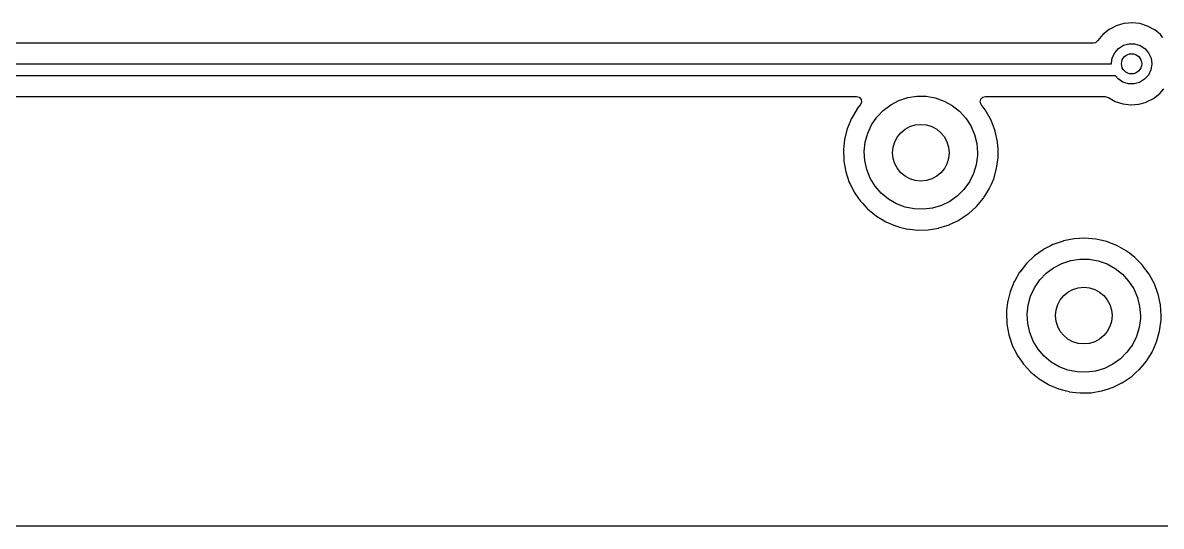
# Model space of a CAD drawing. Extents: x 87 to 209, y -135 to -60.
# Drawn here: x 162.34 to 190.47, y -135.23 to -122.79 of the extents above; entities that cross this region are included whole.
import ezdxf

# ---------------------------------------------------------------- set-up
doc = ezdxf.new("R2010")
doc.units = 0
doc.layers.add('BLACK', color=7, linetype='CONTINUOUS')

msp = doc.modelspace()

# ---------------------------------------------------------------- linework, layer by layer
at = {"layer": 'BLACK', "linetype": 'CONTINUOUS'}
for p, q in [((189.262, -122.916), (189.183, -122.957)), ((189.353, -122.868), (189.262, -122.916)), ((189.358, -122.865), (189.353, -122.868)), ((189.353, -122.868), (189.353, -122.868)), ((189.437, -122.842), (189.358, -122.865)), ((189.542, -122.811), (189.437, -122.842)), ((189.548, -122.809), (189.542, -122.811)), ((189.542, -122.811), (189.542, -122.811)), ((189.554, -122.809), (189.548, -122.809)), ((189.663, -122.799), (189.554, -122.809)), ((189.554, -122.809), (189.554, -122.809)), ((189.745, -122.791), (189.663, -122.799)), ((189.751, -122.792), (189.745, -122.791)), ((189.936, -122.811), (189.751, -122.792)), ((189.751, -122.792), (189.751, -122.792)), ((189.942, -122.812), (189.936, -122.811)), ((189.936, -122.811), (189.936, -122.811)), ((190.131, -122.871), (189.942, -122.812)), ((190.305, -122.965), (190.131, -122.871)), ((189.025, -123.085), (188.906, -123.228)), ((189.029, -123.081), (189.025, -123.085)), ((189.183, -122.957), (189.029, -123.081)), ((190.309, -122.969), (190.305, -122.965)), ((190.451, -123.085), (190.309, -122.969)), ((190.309, -122.969), (190.309, -122.969)), ((190.457, -123.091), (190.451, -123.085)), ((190.461, -123.096), (190.457, -123.091)), ((190.512, -123.158), (190.461, -123.096)), ((190.461, -123.096), (190.461, -123.096)), ((188.794, -123.294), (150.938, -123.294)), ((188.843, -123.284), (188.794, -123.294)), ((188.898, -123.239), (188.843, -123.284)), ((188.899, -123.238), (188.898, -123.239)), ((188.902, -123.232), (188.899, -123.238)), ((188.906, -123.228), (188.902, -123.232)), ((188.906, -123.228), (188.906, -123.228)), ((189.32, -123.53), (189.414, -123.424)), ((189.414, -123.424), (189.534, -123.348)), ((189.534, -123.348), (189.67, -123.309)), ((189.67, -123.309), (189.812, -123.31)), ((189.812, -123.31), (189.948, -123.351)), ((189.948, -123.351), (190.067, -123.428)), ((190.067, -123.428), (190.159, -123.535)), ((189.238, -123.799), (189.26, -123.659)), ((189.26, -123.659), (189.32, -123.53)), ((190.159, -123.535), (190.218, -123.664)), ((190.218, -123.664), (190.238, -123.805)), ((150.856, -123.803), (189.239, -123.803)), ((189.239, -123.803), (189.238, -123.799)), ((190.214, -123.957), (190.153, -124.084)), ((190.238, -123.817), (190.214, -123.957)), ((190.238, -123.805), (190.238, -123.817)), ((189.342, -124.103), (150.918, -124.103)), ((189.405, -124.178), (189.342, -124.103)), ((189.523, -124.256), (189.405, -124.178)), ((189.658, -124.298), (189.523, -124.256)), ((189.8, -124.301), (189.658, -124.298)), ((189.937, -124.264), (189.8, -124.301)), ((190.057, -124.189), (189.937, -124.264)), ((190.153, -124.084), (190.057, -124.189)), ((151.433, -124.611), (182.937, -124.611)), ((182.937, -124.611), (183.005, -124.631)), ((183.005, -124.631), (183.051, -124.685)), ((184.205, -124.641), (184.432, -124.606)), ((184.432, -124.606), (184.661, -124.609)), ((184.661, -124.609), (184.887, -124.649)), ((186.014, -124.676), (186.065, -124.626)), ((186.065, -124.626), (186.124, -124.611)), ((186.124, -124.611), (189.084, -124.611)), ((189.084, -124.611), (189.156, -124.634)), ((190.281, -124.66), (190.437, -124.539)), ((190.437, -124.539), (190.533, -124.427)), ((182.965, -124.905), (182.947, -124.927)), ((183.036, -124.815), (182.965, -124.905)), ((183.061, -124.755), (183.036, -124.815)), ((183.051, -124.685), (183.061, -124.755)), ((183.6, -124.956), (183.784, -124.818)), ((183.784, -124.818), (183.987, -124.712)), ((183.987, -124.712), (184.205, -124.641)), ((184.887, -124.649), (185.104, -124.726)), ((185.104, -124.726), (185.304, -124.837)), ((185.304, -124.837), (185.485, -124.979)), ((185.999, -124.745), (186.014, -124.676)), ((186.023, -124.812), (185.999, -124.745)), ((186.145, -124.978), (186.023, -124.812)), ((189.156, -124.634), (189.16, -124.637)), ((189.16, -124.637), (189.165, -124.64)), ((189.165, -124.64), (189.165, -124.64)), ((189.165, -124.64), (189.25, -124.687)), ((189.25, -124.687), (189.332, -124.733)), ((189.332, -124.733), (189.52, -124.795)), ((189.52, -124.795), (189.717, -124.818)), ((189.717, -124.818), (189.723, -124.817)), ((189.723, -124.817), (189.908, -124.803)), ((189.723, -124.817), (189.723, -124.817)), ((189.908, -124.803), (189.908, -124.803)), ((189.908, -124.803), (189.914, -124.803)), ((189.914, -124.803), (190.104, -124.75)), ((190.104, -124.75), (190.11, -124.747)), ((190.11, -124.747), (190.275, -124.663)), ((190.11, -124.747), (190.11, -124.747)), ((190.275, -124.663), (190.281, -124.66)), ((190.275, -124.663), (190.275, -124.663)), ((182.81, -125.165), (182.791, -125.211)), ((182.811, -125.161), (182.81, -125.165)), ((182.814, -125.157), (182.811, -125.161)), ((182.945, -124.931), (182.814, -125.157)), ((182.814, -125.157), (182.814, -125.157)), ((182.947, -124.927), (182.945, -124.931)), ((182.945, -124.931), (182.945, -124.931)), ((183.312, -125.311), (183.442, -125.122)), ((183.442, -125.122), (183.6, -124.956)), ((185.485, -124.979), (185.639, -125.149)), ((185.639, -125.149), (185.764, -125.341)), ((186.147, -124.981), (186.145, -124.978)), ((186.244, -125.161), (186.147, -124.981)), ((186.147, -124.981), (186.147, -124.981)), ((186.274, -125.215), (186.244, -125.161)), ((182.709, -125.416), (182.646, -125.67)), ((182.71, -125.412), (182.709, -125.416)), ((182.709, -125.416), (182.709, -125.416)), ((182.791, -125.211), (182.71, -125.412)), ((183.216, -125.519), (183.312, -125.311)), ((185.764, -125.341), (185.855, -125.552)), ((186.275, -125.22), (186.274, -125.215)), ((186.35, -125.422), (186.275, -125.22)), ((186.367, -125.469), (186.35, -125.422)), ((186.424, -125.733), (186.367, -125.469)), ((182.644, -125.678), (182.62, -125.92)), ((182.645, -125.674), (182.644, -125.678)), ((182.644, -125.678), (182.644, -125.678)), ((182.646, -125.67), (182.645, -125.674)), ((183.13, -125.969), (183.155, -125.74)), ((183.155, -125.74), (183.216, -125.519)), ((185.855, -125.552), (185.911, -125.774)), ((186.424, -125.738), (186.424, -125.733)), ((186.437, -125.916), (186.424, -125.738)), ((182.62, -125.92), (182.617, -125.943)), ((182.617, -125.943), (182.617, -125.947)), ((182.617, -125.947), (182.626, -126.154)), ((183.143, -126.198), (183.13, -125.969)), ((185.911, -125.774), (185.93, -126.003)), ((185.93, -126.003), (185.928, -126.071)), ((186.439, -125.943), (186.437, -125.916)), ((186.443, -126.003), (186.439, -125.943)), ((186.441, -126.085), (186.443, -126.006)), ((186.443, -126.006), (186.443, -126.003)), ((186.443, -126.006), (186.443, -126.006)), ((182.626, -126.154), (182.628, -126.213)), ((182.628, -126.213), (182.676, -126.479)), ((183.194, -126.421), (183.143, -126.198)), ((185.898, -126.299), (185.831, -126.518)), ((185.928, -126.071), (185.898, -126.299)), ((186.403, -126.391), (186.418, -126.285)), ((186.418, -126.285), (186.439, -126.126)), ((186.439, -126.123), (186.441, -126.085)), ((186.439, -126.126), (186.439, -126.123)), ((186.439, -126.126), (186.439, -126.126)), ((182.676, -126.479), (182.762, -126.735)), ((183.28, -126.634), (183.194, -126.421)), ((185.831, -126.518), (185.73, -126.724)), ((186.33, -126.651), (186.403, -126.391)), ((182.762, -126.735), (182.786, -126.782)), ((182.786, -126.782), (182.878, -126.967)), ((183.4, -126.83), (183.28, -126.634)), ((183.55, -127.003), (183.4, -126.83)), ((185.73, -126.724), (185.596, -126.91)), ((186.221, -126.898), (186.229, -126.879)), ((186.229, -126.879), (186.272, -126.781)), ((186.272, -126.781), (186.33, -126.651)), ((182.878, -126.967), (182.883, -126.977)), ((182.883, -126.977), (182.885, -126.98)), ((182.885, -126.98), (182.989, -127.131)), ((182.989, -127.131), (183.036, -127.199)), ((183.727, -127.15), (183.55, -127.003)), ((183.925, -127.265), (183.727, -127.15)), ((185.433, -127.072), (185.247, -127.205)), ((185.596, -126.91), (185.433, -127.072)), ((185.904, -127.334), (186.078, -127.127)), ((186.078, -127.127), (186.09, -127.107)), ((186.09, -127.107), (186.161, -126.993)), ((186.161, -126.993), (186.221, -126.898)), ((183.036, -127.199), (183.094, -127.261)), ((183.094, -127.261), (183.198, -127.374)), ((183.198, -127.374), (183.22, -127.398)), ((183.22, -127.398), (183.223, -127.4)), ((183.223, -127.4), (183.223, -127.4)), ((183.223, -127.4), (183.251, -127.423)), ((183.251, -127.423), (183.43, -127.568)), ((184.139, -127.347), (183.925, -127.265)), ((184.364, -127.393), (184.139, -127.347)), ((184.593, -127.401), (184.364, -127.393)), ((184.821, -127.372), (184.593, -127.401)), ((185.041, -127.306), (184.821, -127.372)), ((185.247, -127.205), (185.041, -127.306)), ((185.706, -127.512), (185.9, -127.337)), ((185.9, -127.337), (185.904, -127.334)), ((183.43, -127.568), (183.433, -127.571)), ((183.433, -127.571), (183.433, -127.571)), ((183.433, -127.571), (183.577, -127.657)), ((183.577, -127.657), (183.661, -127.708)), ((183.661, -127.708), (183.665, -127.709)), ((183.665, -127.709), (183.665, -127.709)), ((183.665, -127.709), (183.906, -127.811)), ((185.238, -127.78), (185.474, -127.667)), ((185.474, -127.667), (185.478, -127.665)), ((185.474, -127.667), (185.474, -127.667)), ((185.478, -127.665), (185.626, -127.565)), ((185.626, -127.565), (185.699, -127.517)), ((185.699, -127.517), (185.702, -127.515)), ((185.699, -127.517), (185.699, -127.517)), ((185.702, -127.515), (185.706, -127.512)), ((185.706, -127.512), (185.706, -127.512)), ((183.906, -127.811), (183.906, -127.811)), ((183.906, -127.811), (183.91, -127.813)), ((183.91, -127.813), (184.006, -127.839)), ((184.006, -127.839), (184.167, -127.881)), ((184.167, -127.881), (184.167, -127.881)), ((184.167, -127.881), (184.171, -127.882)), ((184.171, -127.882), (184.176, -127.883)), ((184.176, -127.883), (184.176, -127.883)), ((184.176, -127.883), (184.325, -127.9)), ((184.325, -127.9), (184.44, -127.914)), ((184.44, -127.914), (184.71, -127.908)), ((184.71, -127.908), (184.714, -127.907)), ((184.714, -127.907), (184.972, -127.864)), ((184.714, -127.907), (184.714, -127.907)), ((184.972, -127.864), (184.976, -127.863)), ((184.972, -127.864), (184.972, -127.864)), ((184.976, -127.863), (185.145, -127.81)), ((185.145, -127.81), (185.23, -127.783)), ((185.23, -127.783), (185.234, -127.782)), ((185.23, -127.783), (185.23, -127.783)), ((185.234, -127.782), (185.238, -127.78)), ((185.238, -127.78), (185.238, -127.78)), ((187.792, -128.275), (187.748, -128.298)), ((187.796, -128.273), (187.792, -128.275)), ((187.792, -128.275), (187.792, -128.275)), ((187.8, -128.272), (187.796, -128.273)), ((188.047, -128.185), (187.8, -128.272)), ((187.8, -128.272), (187.8, -128.272)), ((188.051, -128.184), (188.047, -128.185)), ((188.055, -128.183), (188.051, -128.184)), ((188.185, -128.157), (188.055, -128.183)), ((188.055, -128.183), (188.055, -128.183)), ((188.316, -128.131), (188.185, -128.157)), ((188.321, -128.131), (188.316, -128.131)), ((188.582, -128.116), (188.321, -128.131)), ((188.321, -128.131), (188.321, -128.131)), ((188.586, -128.116), (188.582, -128.116)), ((188.582, -128.116), (188.582, -128.116)), ((188.855, -128.139), (188.586, -128.116)), ((189.009, -128.175), (188.855, -128.139)), ((189.114, -128.199), (189.009, -128.175)), ((189.119, -128.2), (189.114, -128.199)), ((189.114, -128.199), (189.114, -128.199)), ((189.371, -128.298), (189.119, -128.2)), ((187.336, -128.555), (187.141, -128.741)), ((187.34, -128.552), (187.336, -128.555)), ((187.553, -128.4), (187.34, -128.552)), ((187.34, -128.552), (187.34, -128.552)), ((187.556, -128.398), (187.553, -128.4)), ((187.553, -128.4), (187.553, -128.4)), ((187.748, -128.298), (187.556, -128.398)), ((189.606, -128.43), (189.371, -128.298)), ((189.61, -128.433), (189.606, -128.43)), ((189.682, -128.487), (189.61, -128.433)), ((189.61, -128.433), (189.61, -128.433)), ((189.821, -128.594), (189.682, -128.487)), ((187.141, -128.741), (186.973, -128.954)), ((187.627, -128.982), (187.81, -128.844)), ((187.81, -128.844), (188.013, -128.738)), ((188.013, -128.738), (188.232, -128.667)), ((188.232, -128.667), (188.458, -128.632)), ((188.458, -128.632), (188.688, -128.635)), ((188.688, -128.635), (188.914, -128.676)), ((188.914, -128.676), (189.13, -128.752)), ((189.13, -128.752), (189.331, -128.863)), ((189.852, -128.625), (189.821, -128.594)), ((190.006, -128.782), (189.852, -128.625)), ((190.011, -128.786), (190.006, -128.782)), ((190.172, -129.004), (190.011, -128.786)), ((186.971, -128.957), (186.84, -129.183)), ((186.973, -128.954), (186.971, -128.957)), ((186.971, -128.957), (186.971, -128.957)), ((187.468, -129.148), (187.627, -128.982)), ((189.331, -128.863), (189.511, -129.005)), ((189.511, -129.005), (189.665, -129.175)), ((190.174, -129.008), (190.172, -129.004)), ((190.271, -129.187), (190.174, -129.008)), ((190.174, -129.008), (190.174, -129.008)), ((186.838, -129.187), (186.736, -129.438)), ((186.84, -129.183), (186.838, -129.187)), ((186.84, -129.183), (186.84, -129.183)), ((187.242, -129.546), (187.339, -129.338)), ((187.339, -129.338), (187.468, -129.148)), ((189.665, -129.175), (189.79, -129.368)), ((189.79, -129.368), (189.881, -129.578)), ((190.3, -129.242), (190.271, -129.187)), ((190.301, -129.246), (190.3, -129.242)), ((190.389, -129.485), (190.301, -129.246)), ((186.678, -129.674), (186.671, -129.7)), ((186.735, -129.442), (186.678, -129.674)), ((186.736, -129.438), (186.735, -129.442)), ((186.735, -129.442), (186.735, -129.442)), ((187.181, -129.767), (187.242, -129.546)), ((189.881, -129.578), (189.937, -129.8)), ((190.393, -129.495), (190.389, -129.485)), ((190.45, -129.759), (190.393, -129.495)), ((186.65, -129.901), (186.644, -129.969)), ((186.644, -129.969), (186.644, -129.98)), ((186.671, -129.705), (186.65, -129.901)), ((186.671, -129.7), (186.671, -129.705)), ((186.671, -129.705), (186.671, -129.705)), ((187.156, -129.995), (187.181, -129.767)), ((189.937, -129.8), (189.956, -130.029)), ((190.469, -130.029), (190.45, -129.759)), ((186.644, -129.98), (186.653, -130.212)), ((186.653, -130.212), (186.654, -130.239)), ((186.654, -130.239), (186.703, -130.505)), ((187.17, -130.224), (187.156, -129.995)), ((187.22, -130.448), (187.17, -130.224)), ((189.954, -130.097), (189.924, -130.325)), ((189.956, -130.029), (189.954, -130.097)), ((190.43, -130.417), (190.453, -130.243)), ((190.453, -130.243), (190.465, -130.152)), ((190.465, -130.152), (190.466, -130.149)), ((190.465, -130.152), (190.465, -130.152)), ((190.466, -130.149), (190.469, -130.029)), ((186.703, -130.505), (186.788, -130.761)), ((187.306, -130.66), (187.22, -130.448)), ((189.924, -130.325), (189.858, -130.544)), ((190.356, -130.677), (190.43, -130.417)), ((186.788, -130.761), (186.79, -130.765)), ((186.79, -130.765), (186.892, -130.969)), ((187.426, -130.856), (187.306, -130.66)), ((189.756, -130.75), (189.622, -130.936)), ((189.858, -130.544), (189.756, -130.75)), ((190.276, -130.858), (190.356, -130.677)), ((186.892, -130.969), (186.909, -131.003)), ((186.909, -131.003), (186.912, -131.007)), ((186.912, -131.007), (187.016, -131.157)), ((187.576, -131.029), (187.426, -130.856)), ((187.753, -131.176), (187.576, -131.029)), ((189.46, -131.098), (189.273, -131.232)), ((189.622, -130.936), (189.46, -131.098)), ((190.116, -131.135), (190.245, -130.928)), ((190.245, -130.928), (190.247, -130.924)), ((190.245, -130.928), (190.245, -130.928)), ((190.247, -130.924), (190.254, -130.907)), ((190.254, -130.907), (190.276, -130.858)), ((187.016, -131.157), (187.063, -131.225)), ((187.063, -131.225), (187.246, -131.424)), ((187.951, -131.292), (187.753, -131.176)), ((188.165, -131.373), (187.951, -131.292)), ((188.39, -131.419), (188.165, -131.373)), ((189.067, -131.333), (188.847, -131.398)), ((189.273, -131.232), (189.067, -131.333)), ((189.838, -131.443), (189.927, -131.364)), ((189.927, -131.364), (189.93, -131.361)), ((189.93, -131.361), (190.104, -131.154)), ((190.104, -131.154), (190.116, -131.135)), ((187.246, -131.424), (187.456, -131.595)), ((187.456, -131.595), (187.687, -131.734)), ((188.62, -131.428), (188.39, -131.419)), ((188.847, -131.398), (188.62, -131.428)), ((189.504, -131.691), (189.706, -131.556)), ((189.706, -131.556), (189.725, -131.543)), ((189.725, -131.543), (189.729, -131.541)), ((189.725, -131.543), (189.725, -131.543)), ((189.729, -131.541), (189.732, -131.538)), ((189.732, -131.538), (189.838, -131.443)), ((189.732, -131.538), (189.732, -131.538)), ((187.687, -131.734), (187.691, -131.736)), ((187.691, -131.736), (187.691, -131.736)), ((187.691, -131.736), (187.932, -131.838)), ((187.932, -131.838), (187.932, -131.838)), ((187.932, -131.838), (187.936, -131.839)), ((187.936, -131.839), (188.032, -131.865)), ((188.032, -131.865), (188.193, -131.907)), ((188.193, -131.907), (188.193, -131.907)), ((188.193, -131.907), (188.197, -131.909)), ((188.197, -131.909), (188.202, -131.909)), ((188.202, -131.909), (188.202, -131.909)), ((188.202, -131.909), (188.351, -131.927)), ((188.351, -131.927), (188.466, -131.94)), ((188.466, -131.94), (188.736, -131.934)), ((188.736, -131.934), (188.74, -131.933)), ((188.74, -131.933), (188.998, -131.89)), ((188.74, -131.933), (188.74, -131.933)), ((188.998, -131.89), (188.998, -131.89)), ((188.998, -131.89), (189.003, -131.89)), ((189.003, -131.89), (189.171, -131.836)), ((189.171, -131.836), (189.256, -131.809)), ((189.256, -131.809), (189.26, -131.808)), ((189.256, -131.809), (189.256, -131.809)), ((189.26, -131.808), (189.264, -131.806)), ((189.264, -131.806), (189.5, -131.693)), ((189.264, -131.806), (189.264, -131.806)), ((189.5, -131.693), (189.504, -131.691)), ((189.5, -131.693), (189.5, -131.693)), ((208.661, -135.234), (139.285, -135.234))]:
    msp.add_line(p, q, dxfattribs=at)
at = {"layer": 'BLACK'}
for centre, radius in [((189.738, -123.805), 0.25), ((184.53, -126.003), 0.7), ((188.556, -130.029), 0.7)]:
    msp.add_circle(centre, radius, dxfattribs=at)

doc.saveas('drawing.dxf')
